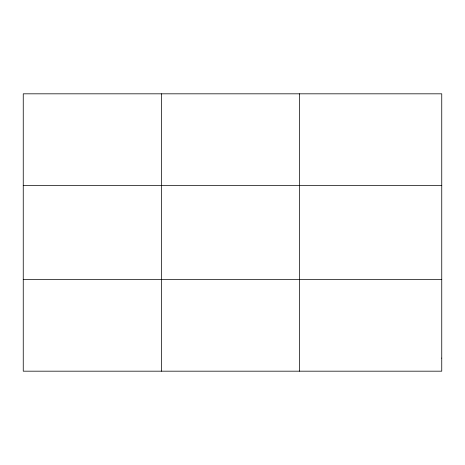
<?xml version="1.0" encoding="UTF-8"?>
<svg xmlns="http://www.w3.org/2000/svg" width="465" height="465" viewBox="0 0 465 465"><rect width="100%" height="100%" fill="white"/><g stroke="black" fill="none" stroke-linecap="round" stroke-linejoin="round"><path stroke-width="0.7" d="M161.355 371.18L161.355 93.82M299.46 371.18L299.46 93.82M23.25 185.349L441.75 185.349M23.25 279.651L441.75 279.651M441.75 358.102L441.75 371.18L23.25 371.18L23.25 93.82L441.75 93.82L441.75 358.102"/></g></svg>
